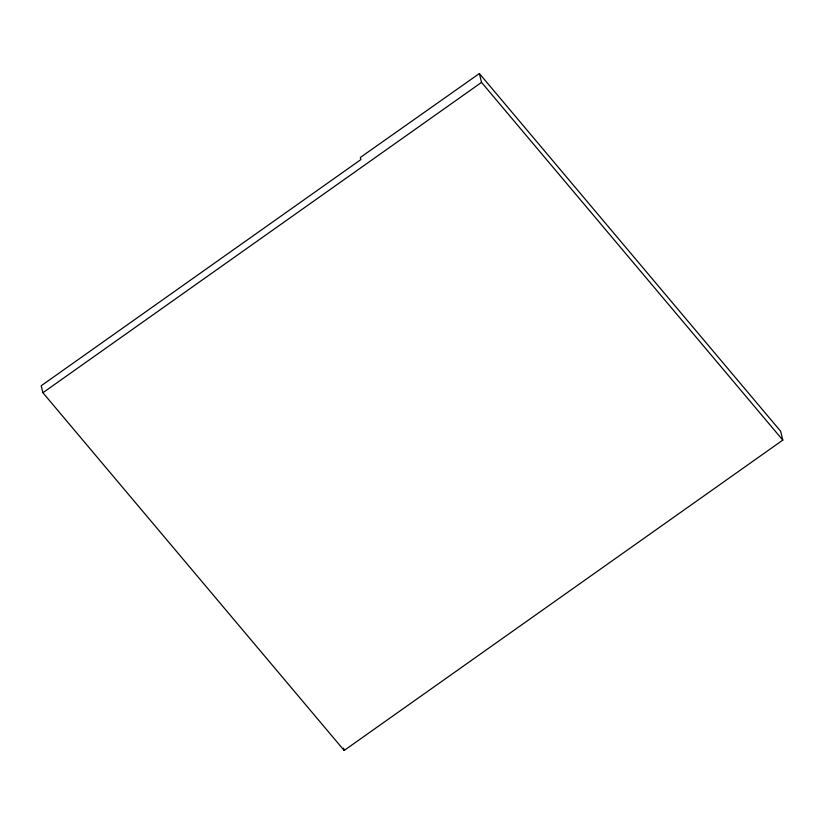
<?xml version="1.0" encoding="UTF-8"?>
<svg xmlns="http://www.w3.org/2000/svg" width="824" height="824" viewBox="0 0 824 824"><rect width="100%" height="100%" fill="white"/><g stroke="black" fill="none" stroke-linecap="round" stroke-linejoin="round"><path stroke-width="1.24" d="M479.383 73.542L360.325 157.466L360.85 159.609L41.2 385.766L42.899 392.739L344.154 750.458L782.8 440.109L780.647 431.261L479.383 73.542L481.535 82.39L782.8 440.109M42.899 392.739L481.535 82.39M343.587 748.141L344.154 750.458"/></g></svg>
